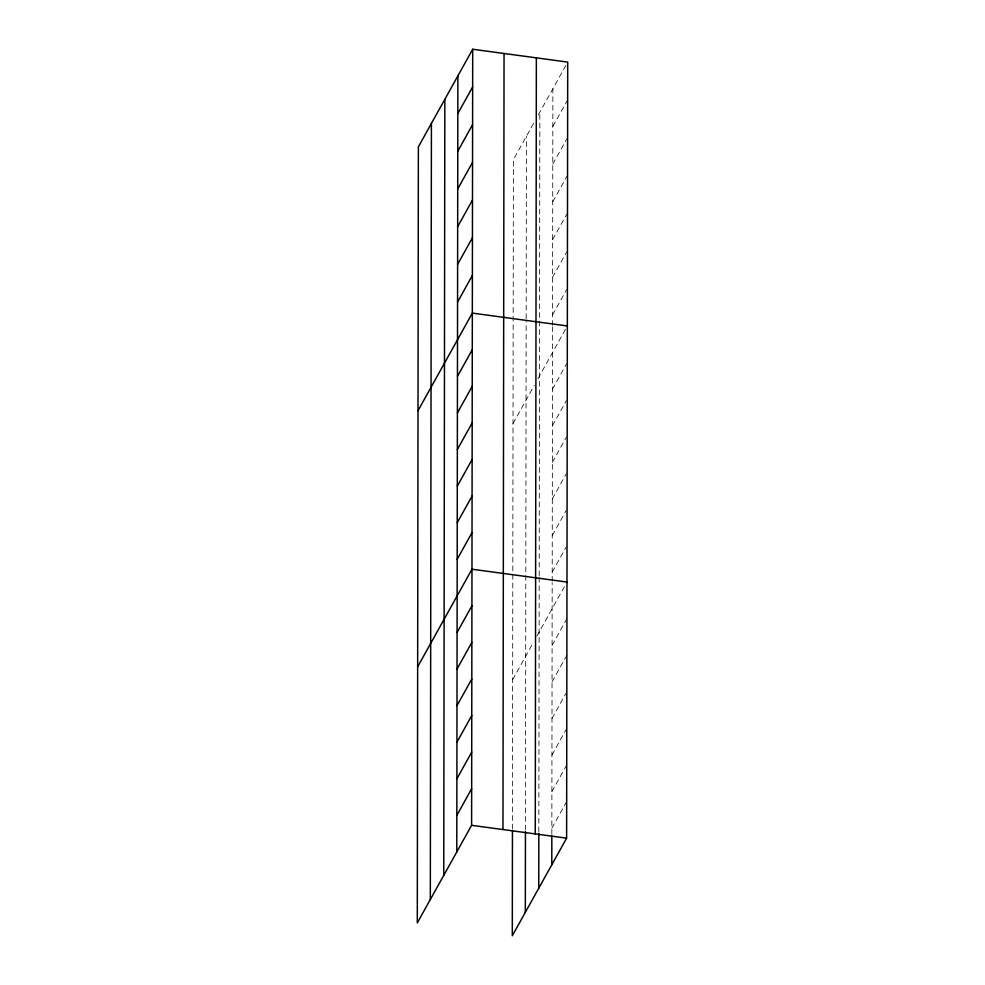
<?xml version="1.0" encoding="UTF-8"?>
<svg xmlns="http://www.w3.org/2000/svg" width="985" height="985" viewBox="0 0 985 985"><rect width="100%" height="100%" fill="white"/><g stroke="black" fill="none" stroke-linecap="round" stroke-linejoin="round"><path stroke-width="0.74" stroke-dasharray="4.92 3.69" d="M512.446 829.038L513.394 159.681L534.621 121.537M525.448 830.023L526.162 320.223M526.162 318.709L526.421 136.275M538.832 831.808L539.189 577.235M539.201 575.708L539.842 112.155M551.834 834.307L552.179 582.788M552.191 581.261L552.548 326.971M552.548 325.456L552.88 88.736M538.352 114.826L567.705 62.092M552.831 126.425L567.655 99.781M552.77 164.126L566.867 138.811M552.72 201.814L566.806 176.5M552.671 239.515L566.757 214.201M552.61 277.204L566.707 251.889M552.56 314.904L566.646 289.59M513.013 423.55L534.252 385.394M537.982 378.696L566.597 327.279M552.462 389.186L566.547 363.871M552.4 425.766L566.498 400.452M552.351 462.359L566.449 437.044M552.302 498.939L566.387 473.625M552.253 535.532L566.338 510.218M552.203 572.113L566.289 546.798M512.656 679.65L532.405 644.178M536.874 636.138L566.978 582.049M552.092 645.286L566.929 618.642M552.043 681.866L566.88 655.222M551.994 718.459L566.831 691.815M551.945 755.039L566.769 728.395M551.895 791.632L566.72 764.976M551.834 828.213L566.67 801.568"/><path stroke-width="1.48" d="M430.322 899.502L431.418 123.433M443.755 875.37L444.838 99.313M456.781 851.963L457.877 75.894M472.702 49.25L418.379 146.851L417.295 922.908L471.606 825.319L472.702 49.25L567.705 62.092L566.621 838.149L512.298 935.75L512.446 830.564M502.966 829.555L504.049 53.485M525.325 912.332L525.448 831.537M535.261 833.913L536.357 57.856M538.758 888.211L538.832 833.335M551.785 864.805L551.834 835.834M457.816 113.595L472.652 86.939M457.766 151.284L472.591 124.639M457.717 188.985L472.541 162.328M457.656 226.673L472.492 200.029M457.606 264.374L472.443 237.717M457.557 302.063L472.381 275.418M418.009 410.708L472.332 313.107L567.335 325.949M457.446 376.344L472.283 349.7M457.397 412.924L472.234 386.28M457.348 449.517L472.172 422.873M457.299 486.097L472.123 459.453M457.249 522.69L472.074 496.046M457.188 559.271L472.024 532.626M417.652 666.808L471.975 569.207L566.978 582.049M457.089 632.444L471.926 605.8M457.04 669.024L471.864 642.38M456.991 705.617L471.815 678.973M456.929 742.197L471.766 715.553M456.88 778.79L471.716 752.146M456.831 815.371L471.667 788.726M471.606 825.319L566.621 838.149"/></g></svg>
